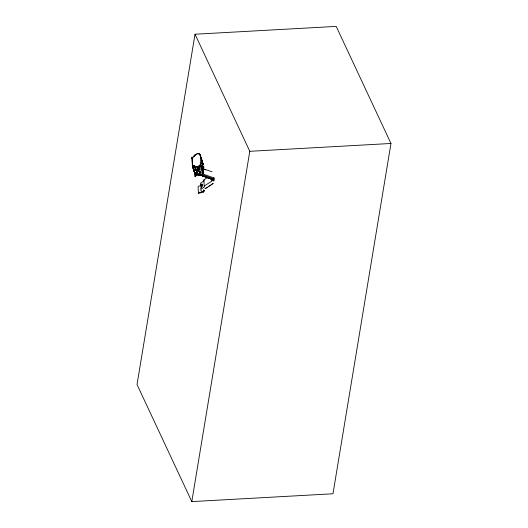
<?xml version="1.0" encoding="UTF-8"?>
<svg xmlns="http://www.w3.org/2000/svg" width="528" height="528" viewBox="0 0 528 528"><rect width="100%" height="100%" fill="white"/><g stroke="black" fill="none" stroke-linecap="round" stroke-linejoin="round"><path stroke-width="0.79" d="M196.654 169.138L196.673 168.848M194.172 166.538L194.066 166.228M201.478 172.577L201.452 172.293M196.079 170.478L195.961 169.924L196.165 170.689M196.423 171.395L196.535 171.679M201.63 174.115L201.32 173.976M202.013 160.961L201.94 160.723A11.649 1.115 74.1 0 1 202.343 161.891L203.254 164.894L202.006 160.908M196.192 167.482L196.159 167.402M200.798 163.079L200.482 164.373A14.375 5.498 -18.1 0 1 199.775 165.521L199.624 165.766A2.409 0.924 -18.1 0 1 197.815 166.657L195.967 166.808A11.563 4.422 -18.1 0 1 194.165 165.95A2.02 0.772 -18.1 0 0 192.608 165.931L191.941 157.258M200.785 163.145L200.633 163.845M200.825 163.317L200.501 164.32L201.597 168.168M203.564 171.686L202.369 174.134A2.409 0.924 -18.1 0 1 200.554 175.025L198.713 175.177A11.563 4.422 -18.1 0 1 196.904 174.319A2.02 0.772 -18.1 0 0 195.353 174.299L194.72 173.092M201.914 165.865L201.61 160.07L201.894 160.631M195.023 34.228L137.036 384.529L191.796 501.6L332.977 493.772L390.964 143.471L336.204 26.4L195.023 34.228L249.79 151.305L191.796 501.6M202.798 167.66C202.105 165.145 203.405 168.914 202.686 168.326M197.195 173.567L197.591 174.28L197.254 173.791M200.475 166.056L200.541 166.432M201.749 191.143L201.036 190.621A1.28 1.181 -2.9 0 1 201.346 188.971L203.92 187.288A1.003 0.924 -2.9 0 0 204.197 186.047L203.881 179.916L207.068 177.83M200.389 175.045L198.957 171.296L199.703 172.808M194.641 170.927L194.766 176.583L196.027 174.187M200.68 163.489L200.581 163.838A14.368 5.498 -18.1 0 1 199.736 165.35L199.195 165.838M200.897 171.046L201.26 171.098L200.904 171.125M201.967 170.881L201.96 170.551M195.598 168.729L195.631 168.571M198.673 173.989L198.832 174.174M196.205 169.62L196.152 169.442M196.66 174.326L195.637 176.378M196.634 174.596L195.393 176.755M213.748 179.784L213.701 180.048A0.957 0.878 -2.9 0 0 214.645 179.916M194.561 166.36L194.575 166.65M197.208 169.759L197.353 169.97M198.092 171.369L197.875 171.356M192.357 165.383L192.779 165.686A2 0.766 -18.1 0 1 194.152 165.752L194.37 165.931A11.537 4.409 -18.1 0 0 195.934 166.604L197.254 166.604A2.402 0.917 -18.1 0 0 199.584 165.594L199.795 165.337M200.277 172.986L200.501 173.125M193.545 167.429L193.453 167.059L193.545 167.435M211.814 178.959L212.018 178.622M193.684 156.572L193.875 156.275A11.557 4.422 -18.1 0 1 195.32 154.724L196.112 154.222M193.651 156.565L193.849 156.268A11.537 4.409 -18.1 0 1 195.327 154.744L196.601 154.031M203.3 164.894L202.468 162.683M199.795 165.502L199.234 166.01M203.643 171.646L203.617 171.296L203.465 172.498A14.348 5.485 -18.1 0 1 202.627 173.996L202.422 174.253A2.402 0.917 -18.1 0 1 200.086 175.263L198.766 175.289A11.563 4.422 -18.1 0 1 196.964 174.431A2.02 0.772 -18.1 0 0 195.571 174.372M199.69 170.795L199.861 170.953M201.973 174.379L203.267 172.748L202.858 171.871A11.649 1.115 74.1 0 1 200.785 165.548A11.649 1.115 74.1 0 0 202.904 171.877L203.293 172.689L203.504 171.125M202.026 174.497L202.587 173.983A14.368 5.498 -18.1 0 0 203.419 172.498L203.617 171.296M200.29 155.239L200.053 154.691L200.336 155.206M199.98 154.678L200.026 154.645A14.355 5.491 -18.1 0 0 199.241 153.932L199.01 153.806M205.979 188.054L207.266 187.216M208.553 186.371L210.481 185.11M211.768 184.265L213.055 183.421M213.16 183.559L206.085 188.192A1.465 0.488 -37.6 0 1 205.036 188.582M204.197 186.047L212.223 180.794A1.069 0.983 -2.9 0 1 212.606 180.635L212.883 180.609A1.069 0.983 -2.9 0 1 213.622 180.919L213.708 181.018M201.439 169.138L201.518 169.798L201.432 169.264M192.905 167.059L192.496 165.627L193.334 168.802M195.103 174.075L195.301 174.425M202.765 167.297C203.498 170.768 201.597 165.112 202.468 165.891M203.63 192.034C207.121 187.783 200.891 193.486 199.142 192.278A1.003 0.917 -2.9 0 0 198.416 193.354L203.63 192.034L203.313 189.677M196.152 154.361L196.647 154.123M202.732 167.158L202.521 166.261L202.6 166.637M195.096 168.28L195.017 167.699L195.103 168.247M202.745 166.789L202.831 167.132M198.383 173.408L198.521 173.501M192.595 157.304A2 0.766 -18.1 0 1 192.35 157.403L192.456 164.861M192.364 165.805L192.04 157.806M202.422 167.006L202.356 165.917M195.617 174.346L195.4 174.669M201.102 185.579L198.825 186.14A1.003 0.917 -2.9 0 0 198.099 187.222L198.416 193.354M199.511 172.828L200.171 174.214M198.653 169.607L197.914 167.911L199.148 171.277M199.98 174.233L200.561 175.025M196.159 172.867L196.403 173.184M197.182 170.663L197.221 170.544M202.448 167.145L202.435 167.521M197.419 171.97L197.426 171.97M197.287 166.756L195.974 166.782A11.543 4.415 -18.1 0 1 194.192 165.924A2 0.766 -18.1 0 0 192.654 165.898M199.94 175.283L198.772 175.263A11.543 4.415 -18.1 0 1 196.99 174.405M249.79 151.305L390.964 143.471M196.753 166.65L195.928 166.63A11.557 4.422 -18.1 0 1 194.35 165.957L194.126 165.772A2.02 0.772 -18.1 0 0 192.74 165.719L192.496 165.64M199.531 175.197L198.719 175.151A11.543 4.415 -18.1 0 1 196.937 174.293M197.043 173.785L197.221 174.035M195.393 173.092L195.466 172.96M199.333 173.897L199.472 174.233L199.247 173.976M198.568 153.668L199.162 153.846M212.005 171.805L202.792 168.604M203.181 169.059L205.484 169.891M202.237 173.732L214.606 178.2M201.953 174.636L214.256 179.078M200.739 175.039L204.587 176.471M206.111 177.025L212.982 179.507M200.066 174.94L212.837 179.553M199.947 174.94L212.929 179.632M199.954 175.085L213.701 180.048M196.845 173.936L196.627 173.89M211.708 179.672L211.84 180.127L213.827 180.675M195.089 170.372L195.538 170.689L195.347 170.32M193.987 166.432L193.994 166.445M198.97 153.688L199.201 153.813A14.348 5.485 -18.1 0 1 200.165 154.796L200.449 155.595M197.01 172.247L197.314 172.801L197.023 172.425M196.264 172.933L196.363 173.29M194.33 167.059L194.561 167.594L194.198 167.112M200.825 184.622L200.719 184.483A1.28 1.181 -2.9 0 1 201.029 182.84L203.603 181.157A1.003 0.924 -2.9 0 0 203.881 179.916M201.544 187.07L200.805 186.113A1.28 1.181 -2.9 0 1 201.115 184.463C202.957 182.358 203.049 187.176 201.26 187.348A1.28 1.181 -2.9 0 0 200.864 188.859M197.802 166.637L198.099 167.891M197.644 166.696L197.927 167.93M200.119 154.829L200.396 155.608M195.32 167.62L195.499 168.161L195.241 167.62M195.459 166.94L195.677 167.482L195.386 167.112M194.931 172.669L194.72 172.22M200.389 155.39L200.785 163.238M194.832 166.591L194.898 167.165L194.766 166.591M192.034 157.621L192.489 158.915M191.954 157.832L192.344 158.921M202.699 168.399L202.422 167.508M201.016 157.7L201.274 158.466A11.649 1.115 74.1 0 0 200.277 155.569L200.026 154.645L201.848 160.09M201.815 168.993L202.884 171.93M194.832 173.224L192.766 167.138A11.649 1.115 74.1 0 0 194.878 173.501M194.245 171.778L194.746 173.25M203.551 171.316L202.422 167.825M193.75 170.326L194.258 171.91M202.382 170.537L201.287 167.336M202.079 161.113L203.161 164.419L203.168 163.878M202.422 167.864L202.151 166.967M201.538 159.291L201.802 160.123A11.649 1.115 74.1 0 0 201.472 159.047L201.452 159.146M193.248 168.828L193.756 170.419M202.019 160.664L202.363 161.819M201.973 160.697L202.316 161.852M198.462 169.627L198.977 171.316M201.406 187.15L201.036 185.856A0.779 0.713 -2.9 0 1 202.343 185.163M192.872 166.393L193.03 166.954M192.997 166.967L192.786 166.056M202.171 166.973L201.993 166.307M202.059 166.558L201.914 165.937M201.973 166.175L201.861 165.541M194.984 172.366L195.202 174.332M211.708 178.385L211.787 180.008M192.377 159.166L192.469 161.614M211.827 180.088A1.604 1.472 -2.9 0 1 212.071 178.563M213.497 178.028A1.604 1.472 -2.9 0 1 213.979 178.154M200.158 154.948A14.375 5.498 -18.1 0 0 199.201 153.971L198.607 153.787A2.363 0.904 -18.1 0 0 197.67 153.859M193.565 156.704A2 0.766 -18.1 0 1 193.043 157.087M193.571 156.816A2.02 0.772 -18.1 0 1 193.248 157.073M197.116 153.859A2.356 0.904 -18.1 0 1 198.924 153.714M202.607 162.928A14.348 5.485 -18.1 0 1 203.003 163.456L202.976 163.522A14.368 5.498 -18.1 0 0 202.561 162.961M200.323 155.542A11.649 1.115 74.1 0 1 201.874 160.129M202.046 160.703A11.649 1.115 74.1 0 1 202.389 161.858M194.852 173.012A10.969 1.049 74.1 0 1 193.888 170.247M193.393 168.689A10.969 1.049 74.1 0 1 193.063 167.607M205.669 188.239A1.465 0.488 -37.6 0 1 205.128 188.437M197.003 173.441L196.667 172.874L197.003 173.441M200.752 174.379L200.752 174.379M193.446 166.379L193.129 166.624L193.446 166.379M197.241 169.052L196.931 169.25L197.241 169.052M196.581 167.33L196.581 167.33M197.221 167.317L197.34 167.66L197.294 167.317M201.32 171.772L201.32 171.772M196.482 167.449L196.482 167.449M195.446 168.98L195.617 169.58L195.466 168.98M197.452 173.573L197.795 174.108L197.452 173.573M203.61 166.307L203.848 167.363L203.63 166.327M198.891 166.703L199.267 166.947L198.891 166.703M200.957 167.633L201.076 168.274L201.01 167.647M196.753 171.554L197.083 172.102L196.779 171.547M199.181 167.515L199.544 167.752L199.181 167.515M199.452 168.3L199.815 168.538L199.452 168.3M196.277 170.108L196.607 170.656L196.284 170.095M199.742 169.072L200.086 169.31L199.742 169.072M198.601 167.105L198.601 167.105M199.102 169.369L199.393 169.646L199.102 169.369M199.815 171.593L200.105 171.851L199.815 171.593M200.059 172.293L200.35 172.55L200.059 172.293M200.759 173.712L200.759 173.712M194.264 169.627L193.888 169.732L194.264 169.627M193.789 168.696L193.855 169.099L193.789 168.696M197.743 169.699L197.835 170.082L197.743 169.699M195.716 154.605L195.367 154.862L195.716 154.585M195.017 155.173A11.543 4.415 -18.1 0 0 193.717 156.697A11.563 4.422 -18.1 0 1 195.004 155.153"/></g></svg>
